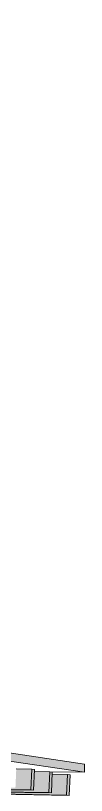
# Model space of a CAD drawing. Header units: inches. Extents: x 31156 to 31160, y -65 to 66.
# Drawn here: x 31156.6144 to 31156.6191, y 59.2208 to 59.2765 of the extents above; entities that cross this region are included whole.
import ezdxf

# ---------------------------------------------------------------- set-up
doc = ezdxf.new("R2010")
doc.units = ezdxf.units.IN
doc.header["$MEASUREMENT"] = 0
doc.layers.add('A-ROOF', color=132, linetype='Continuous', lineweight=13)
doc.layers.add('S-BEAM', color=12, linetype='Continuous', lineweight=9)

msp = doc.modelspace()

# ---------------------------------------------------------------- hatches: boundary and pattern name
at = {"layer": 'A-ROOF', "lineweight": 5}
msp.add_hatch(color=256, dxfattribs=at).paths.add_polyline_path([(31156.619106, 59.222424), (31156.619106, 59.223007), (31156.263376, 59.276546), (31156.263376, 59.275408), (31156.615254, 59.222998)], flags=0)
at = {"layer": 'S-BEAM', "lineweight": 5}
for points in [[(31156.615302, 59.221161), (31156.615366, 59.222646), (31156.614267, 59.222662), (31156.614209, 59.22132), (31156.602218, 59.2215), (31156.603221, 59.221344), (31156.615255, 59.221162)], [(31156.616577, 59.220977), (31156.616641, 59.222457), (31156.615549, 59.222473), (31156.615491, 59.221135), (31156.603775, 59.221282), (31156.604677, 59.221159), (31156.615555, 59.220993)], [(31156.617843, 59.220795), (31156.617907, 59.22227), (31156.616822, 59.222286), (31156.616765, 59.220951), (31156.60484, 59.221133), (31156.605933, 59.220977), (31156.616828, 59.220811)]]:
    msp.add_hatch(color=256, dxfattribs=at).paths.add_polyline_path(points, flags=0)
at = {"layer": 'S-BEAM'}
for points in [[(31156.615488, 59.221134), (31156.615552, 59.222619), (31156.615366, 59.222646), (31156.615302, 59.221161)], [(31156.616761, 59.220951), (31156.616825, 59.22243), (31156.616641, 59.222457), (31156.616577, 59.220977)], [(31156.618026, 59.220769), (31156.61809, 59.222243), (31156.617907, 59.22227), (31156.617843, 59.220795)]]:
    msp.add_hatch(color=256, dxfattribs=at).paths.add_polyline_path(points, flags=0)

# ---------------------------------------------------------------- linework, layer by layer
at = {"layer": 'A-ROOF'}
for p, q in [((31156.263376, 59.276546), (31156.619106, 59.223007)), ((31156.619106, 59.222424), (31156.263376, 59.275408)), ((31156.619106, 59.222424), (31156.619106, 59.223007)), ((31156.616648, 59.222459), (31156.619106, 59.222424))]:
    msp.add_line(p, q, dxfattribs=at)
at = {"layer": 'S-BEAM'}
for p, q in [((31156.614267, 59.222662), (31156.615366, 59.222646)), ((31156.615366, 59.222646), (31156.615302, 59.221161)), ((31156.615552, 59.222619), (31156.615366, 59.222646)), ((31156.615488, 59.221134), (31156.615552, 59.222619)), ((31156.615549, 59.222473), (31156.616641, 59.222457)), ((31156.616641, 59.222457), (31156.616577, 59.220977)), ((31156.616825, 59.22243), (31156.616641, 59.222457)), ((31156.616761, 59.220951), (31156.616825, 59.22243)), ((31156.616822, 59.222286), (31156.617907, 59.22227)), ((31156.617907, 59.22227), (31156.617843, 59.220795)), ((31156.61809, 59.222243), (31156.617907, 59.22227)), ((31156.618026, 59.220769), (31156.61809, 59.222243)), ((31156.60318, 59.221345), (31156.615302, 59.221161)), ((31156.60337, 59.221318), (31156.615488, 59.221134)), ((31156.604488, 59.221161), (31156.616577, 59.220977)), ((31156.604677, 59.221135), (31156.616761, 59.220951)), ((31156.605788, 59.220979), (31156.617843, 59.220795)), ((31156.605976, 59.220953), (31156.618026, 59.220769)), ((31156.615302, 59.221161), (31156.615488, 59.221134)), ((31156.616577, 59.220977), (31156.616761, 59.220951)), ((31156.617843, 59.220795), (31156.618026, 59.220769))]:
    msp.add_line(p, q, dxfattribs=at)

doc.saveas('drawing.dxf')
